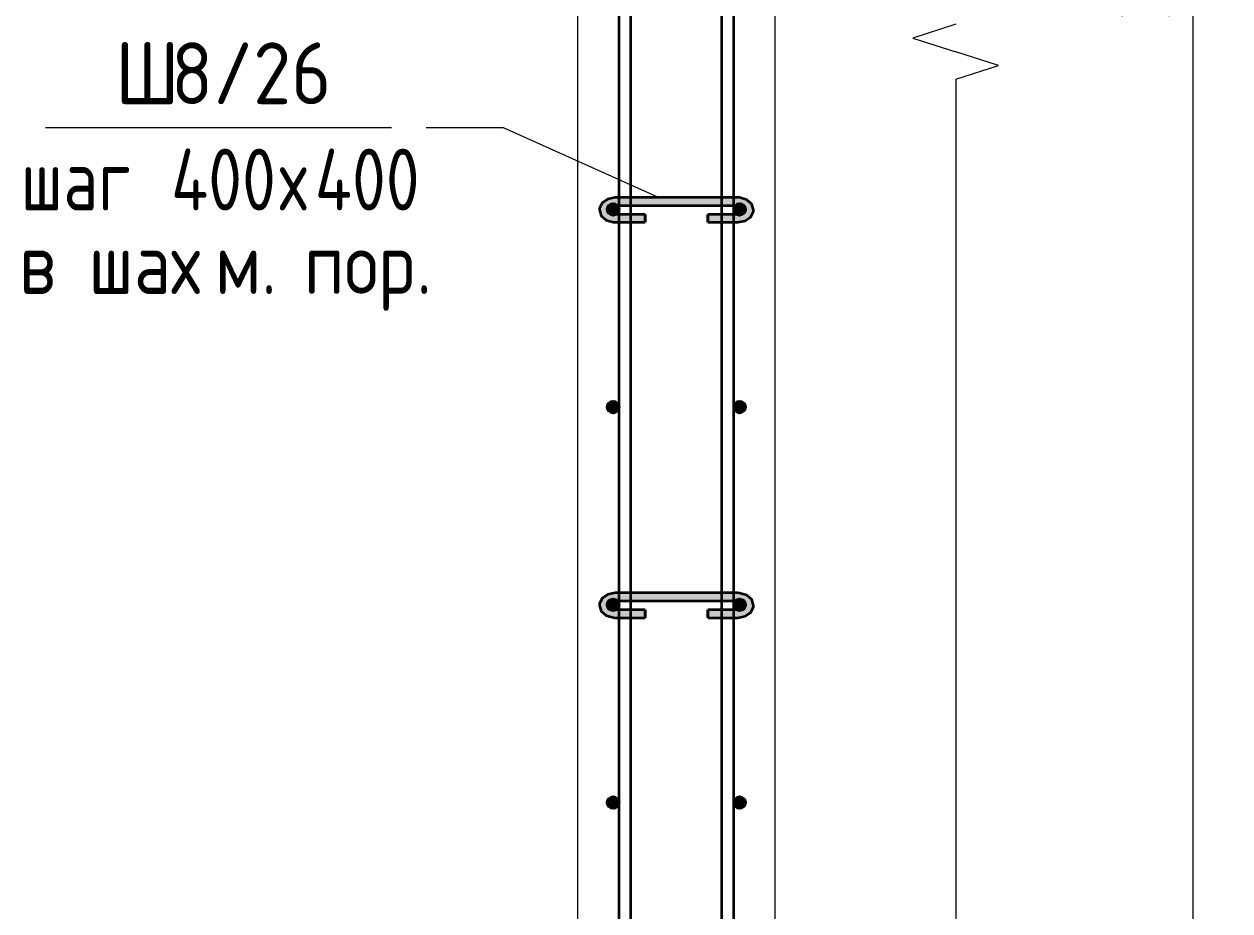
# Model space of a CAD drawing. Header units: millimetres. Extents: x -39709 to 12452, y -4989 to 80275.
# Drawn here: x 3635 to 4855, y -2410 to -1513 of the extents above; entities that cross this region are included whole.
import ezdxf

# ---------------------------------------------------------------- set-up
doc = ezdxf.new("R2010")
doc.units = ezdxf.units.MM
for name, color, linetype, lineweight in [('AA_Dim', 7, 'Continuous', 9), ('AA_Dim-25', 7, 'Continuous', 9), ('AA_Oformlenie', 7, 'Continuous', 9), ('AA_Vinoska', 7, 'Continuous', 9), ('AF_Stena_Опалубка', 253, 'Continuous', 20), ('Gen_Text', 7, 'Continuous', 9), ('KR_Armatura', 7, 'Continuous', 20), ('KR_Armatura_Tonkie', 7, 'Continuous', 20)]:
    doc.layers.add(name, color=color, linetype=linetype, lineweight=lineweight)
doc.styles.add('ISOCPEUR_6', font='isocpeur.TTF', dxfattribs={"width": 0.9, "height": 62.5})
doc.styles.add('ISOCPEUR_7', font='isocpeur.TTF', dxfattribs={"width": 0.8, "height": 62.5})
doc.styles.add('ISOCPEUR_8', font='isocpeur.TTF', dxfattribs={"width": 0.85, "height": 62.5})
doc.dimstyles.new('00_Точн_3_знака__прозр__3', dxfattribs={"dimscale": 304.8, "dimtxt": 62.672186, "dimasz": 0.139436, "dimexe": 0.123031, "dimexo": 0.082021, "dimgap": 0.008202, "dimtad": 1, "dimdec": 3, "dimrnd": 0.001, "dimdsep": 46, "dimtxsty": 'ISOCPEUR_6', "dimblk1": 'OBLIQUE', "dimblk2": 'OBLIQUE', "dimsah": 1, "dimcen": 0.09, "dimdle": 0.123031, "dimazin": 0, "dimtfac": 1, "dimtdec": 4, "dimtix": 1, "dimtmove": 0, "dimatfit": 3, "dimfxl": 1, "dimtvp": 1, "dimtolj": 1, "dimtzin": 0, "dimlwd": 18, "dimlwe": 18, "dimarcsym": 2})

# ---------------------------------------------------------------- blocks, each defined once
blk = doc.blocks.new('350_Стержень П торец СК-СГ _НесАрм_РабПлоск_ - 350_Стержень П торец СК-СГ _НесАрм_РабПлоск_-V29-2-2 Армирование')
at = {"layer": 'KR_Armatura_Tonkie'}
for points in [[(-77214, -1706), (-77212.4, -1705.8), (-77211, -1705.2), (-77209.7, -1704.2), (-77208.7, -1702.8), (-77208.2, -1701.6), (-77208.1, -1699), (-77208.2, -1698.4), (-77208.8, -1697), (-77209.7, -1695.8), (-77211, -1694.8), (-77212.4, -1694.2), (-77214, -1694), (-77215.5, -1694.2), (-77217, -1694.8), (-77218.2, -1695.8), (-77219.2, -1697), (-77219.8, -1699), (-77220, -1700), (-77219.8, -1701.6), (-77219.2, -1703), (-77218.2, -1704.2), (-77217, -1705.2), (-77215.5, -1705.8)], [(-77086, -1706), (-77084.4, -1705.8), (-77083, -1705.2), (-77081.7, -1704.2), (-77080.8, -1703), (-77080.2, -1701.6), (-77080.1, -1699), (-77080.2, -1698.4), (-77080.8, -1697), (-77081.7, -1695.8), (-77083, -1694.8), (-77084.4, -1694.2), (-77086, -1694), (-77087.5, -1694.2), (-77089, -1694.8), (-77090.2, -1695.8), (-77091.2, -1697), (-77091.8, -1699), (-77092, -1700), (-77091.8, -1701.6), (-77091.2, -1703), (-77090.2, -1704.2), (-77089, -1705.2), (-77087.5, -1705.8)]]:
    blk.add_hatch(color=256, dxfattribs=at).paths.add_polyline_path(points)
at = {"layer": 'AA_Oformlenie'}
for centre, start, end in [((-77214, -1700), 90, 270), ((-77214, -1700), 270, 90), ((-77086, -1700), 90, 270), ((-77086, -1700), 270, 90)]:
    blk.add_arc(centre, 6, start, end, dxfattribs=at)
at = {"layer": 'KR_Armatura_Tonkie', "lineweight": 35}
for centre in [(-77214, -1700), (-77086, -1700)]:
    blk.add_circle(centre, 6, dxfattribs=at)
blk = doc.blocks.new('350_Стержень П торец СК-СГ _НесАрм_РабПлоск_ - 350_Стержень П торец СК-СГ _НесАрм_РабПлоск_-4142405-2-2 Армирование')
at = {"layer": 'KR_Armatura_Tonkie'}
for points in [[(-77214, -1106), (-77212.4, -1105.8), (-77211, -1105.2), (-77209.7, -1104.2), (-77208.8, -1103), (-77208.2, -1101.6), (-77208, -1100), (-77208.2, -1098.4), (-77208.8, -1097), (-77209.7, -1095.8), (-77211, -1094.8), (-77212.4, -1094.2), (-77214, -1094), (-77215.5, -1094.2), (-77217, -1094.8), (-77218.2, -1095.8), (-77219.2, -1097), (-77219.8, -1098.4), (-77220, -1100), (-77219.8, -1101.6), (-77219.2, -1103), (-77218.2, -1104.2), (-77217, -1105.2), (-77215.5, -1105.8)], [(-77086, -1106), (-77084.4, -1105.8), (-77083, -1105.2), (-77081.7, -1104.2), (-77080.8, -1103), (-77080.2, -1101.6), (-77080, -1100), (-77080.2, -1098.4), (-77080.8, -1097), (-77081.7, -1095.8), (-77083, -1094.8), (-77084.4, -1094.2), (-77086, -1094), (-77087.5, -1094.2), (-77089, -1094.8), (-77090.2, -1095.8), (-77091.2, -1097), (-77091.8, -1098.4), (-77092, -1100), (-77091.8, -1101.6), (-77091.2, -1103), (-77090.2, -1104.2), (-77089, -1105.2), (-77087.5, -1105.8)]]:
    blk.add_hatch(color=256, dxfattribs=at).paths.add_polyline_path(points)
at = {"layer": 'AA_Oformlenie'}
for centre, start, end in [((-77214, -1100), 90, 270), ((-77214, -1100), 270, 90), ((-77086, -1100), 90, 270), ((-77086, -1100), 270, 90)]:
    blk.add_arc(centre, 6, start, end, dxfattribs=at)
at = {"layer": 'KR_Armatura_Tonkie', "lineweight": 35}
for centre in [(-77214, -1100), (-77086, -1100)]:
    blk.add_circle(centre, 6, dxfattribs=at)
blk = doc.blocks.new('261_Шпилька массив _НесАрм_РабПлоск_ - 8 А240-4153523-2-2 Армирование')
at = {"layer": 'KR_Armatura_Tonkie', "lineweight": 35}
for points in [[(-77211.8, -1713), (-77211.8, -1706.2), (-77214.4, -1705.9), (-77216.5, -1705.4), (-77217, -1705.2), (-77218.7, -1703.5), (-77219.2, -1703), (-77219.9, -1700.5), (-77219.8, -1699), (-77219.3, -1697.4), (-77218.7, -1696.4), (-77217.9, -1695.5), (-77217, -1694.8), (-77215.5, -1694.2), (-77214, -1694), (-77211.8, -1694), (-77211.8, -1689.2), (-77217.9, -1690), (-77223.1, -1692.5), (-77226.6, -1696.2), (-77227.8, -1700.5), (-77226.6, -1704.8), (-77222.8, -1708.9), (-77220.1, -1711), (-77217.9, -1712), (-77215.2, -1712.4)], [(-77186, -1689.2), (-77088, -1689.2), (-77088, -1688), (-77211.8, -1688.1), (-77211.8, -1689.2), (-77196, -1689.2)], [(-77104, -1696), (-77090.2, -1695.8), (-77088, -1694), (-77088, -1689.2), (-77211.8, -1689.2), (-77211.8, -1694.5), (-77210.1, -1695.5), (-77209.2, -1696), (-77186, -1696)], [(-77088, -1713), (-77080.4, -1711.5), (-77075.6, -1708.4), (-77073.2, -1704.8), (-77072, -1700.5), (-77073.2, -1696.2), (-77076.6, -1692.5), (-77082.1, -1690), (-77088, -1689.2), (-77088, -1694.4), (-77086.9, -1694.1), (-77085.9, -1694), (-77083.8, -1694.5), (-77082.1, -1695.5), (-77081.2, -1696.5), (-77080.5, -1697.7), (-77080.1, -1699), (-77080.1, -1700.8), (-77080.2, -1701.6), (-77081, -1703.4), (-77081.8, -1704.3), (-77084, -1705.6), (-77085.3, -1705.9), (-77088, -1706.2), (-77088, -1712.8)], [(-77211.8, -1706.2), (-77181.5, -1706.2), (-77181.5, -1705), (-77211, -1705.2), (-77211.8, -1705.8)], [(-77181.5, -1713), (-77181.5, -1706.2), (-77211.8, -1706.2), (-77211.8, -1713), (-77186, -1713)], [(-77104, -1706.2), (-77088, -1706), (-77088.2, -1705.5), (-77089.6, -1705), (-77118.3, -1705.1), (-77118.3, -1706.2)], [(-77092, -1713), (-77088, -1712.8), (-77088, -1706.2), (-77118.3, -1706.2), (-77118.3, -1713), (-77095.4, -1713)], [(-77211.8, -2113), (-77211.8, -2106.2), (-77214.4, -2105.9), (-77216.5, -2105.4), (-77217, -2105.2), (-77218.7, -2103.5), (-77219.2, -2103), (-77219.9, -2100.5), (-77219.9, -2099.9), (-77219.3, -2097.4), (-77218.7, -2096.4), (-77217.9, -2095.5), (-77217, -2094.8), (-77215.5, -2094.2), (-77214, -2094), (-77211.8, -2094), (-77211.8, -2089.2), (-77217.9, -2090), (-77223.1, -2092.5), (-77226.6, -2096.2), (-77227.8, -2100.5), (-77226.6, -2104.8), (-77222.8, -2108.9), (-77220.1, -2111), (-77217.9, -2112), (-77215.2, -2112.4)], [(-77186, -2089.2), (-77088, -2089.2), (-77088, -2088), (-77211.8, -2088.1), (-77211.8, -2089.2), (-77196, -2089.2)], [(-77209.2, -2096), (-77090.2, -2095.8), (-77088, -2094), (-77088, -2089.2), (-77211.8, -2089.2), (-77211.8, -2094.5), (-77210.1, -2095.5), (-77209.5, -2096)], [(-77088, -2113), (-77080.4, -2111.5), (-77075.5, -2108.3), (-77073.2, -2104.8), (-77072, -2100.5), (-77073.2, -2096.2), (-77076.6, -2092.5), (-77082.1, -2090), (-77088, -2089.2), (-77088, -2094.4), (-77086.9, -2094.1), (-77085.9, -2094), (-77083.8, -2094.5), (-77082.1, -2095.5), (-77081.2, -2096.5), (-77080.5, -2097.7), (-77080.1, -2098.8), (-77080.1, -2100.8), (-77080.2, -2101.6), (-77081, -2103.4), (-77081.8, -2104.3), (-77084, -2105.6), (-77085.3, -2105.9), (-77088, -2106.2), (-77088, -2112.8)], [(-77211.8, -2106.2), (-77181.5, -2106.2), (-77181.5, -2105), (-77211, -2105.2), (-77211.8, -2105.8)], [(-77196, -2113), (-77181.5, -2112.8), (-77181.5, -2106.2), (-77211.8, -2106.2), (-77211.8, -2113), (-77208, -2113)], [(-77104, -2106.2), (-77088, -2106), (-77088.2, -2105.5), (-77089.6, -2105), (-77118.3, -2105.1), (-77118.3, -2106.2)], [(-77095.4, -2113), (-77088, -2112.8), (-77088, -2106.2), (-77118.3, -2106.2), (-77118.3, -2113), (-77104, -2113)]]:
    blk.add_hatch(color=256, dxfattribs=at).paths.add_polyline_path(points)
h = blk.add_hatch(color=256, dxfattribs=at)
h.paths.add_polyline_path([(-77211.8, -1706.2), (-77211.8, -1705.5), (-77212.4, -1706)])
h.paths.add_polyline_path([(-77226.6, -1696.2), (-77223.1, -1692.5), (-77217.7, -1690), (-77211.8, -1689.2), (-77211.8, -1688), (-77218, -1689), (-77220.5, -1690.2), (-77223.8, -1692.8)])
h = blk.add_hatch(color=256, dxfattribs=at)
h.paths.add_polyline_path([(-77088, -1706.2), (-77087.5, -1705.8), (-77088, -1705.8), (-77088, -1706)])
h.paths.add_polyline_path([(-77073.2, -1696.2), (-77075.6, -1692.6), (-77080.4, -1689.5), (-77088, -1688.1), (-77088, -1689.2), (-77081.8, -1690), (-77076.6, -1692.5)])
h = blk.add_hatch(color=256, dxfattribs=at)
h.paths.add_polyline_path([(-77211.8, -2106.2), (-77211.8, -2105.5), (-77212.4, -2106)])
h.paths.add_polyline_path([(-77226.6, -2096.2), (-77223.1, -2092.5), (-77217.7, -2090), (-77211.8, -2089.2), (-77211.8, -2088), (-77218, -2089), (-77220.5, -2090.2), (-77223.8, -2092.8)])
h = blk.add_hatch(color=256, dxfattribs=at)
h.paths.add_polyline_path([(-77088, -2106.2), (-77087.5, -2105.8), (-77088, -2105.8), (-77088, -2106)])
h.paths.add_polyline_path([(-77073.2, -2096.2), (-77075.6, -2092.6), (-77080.4, -2089.5), (-77088, -2088.1), (-77088, -2089.2), (-77081.8, -2090), (-77076.6, -2092.5)])
for p, q in [((-77208, -1688), (-77211.8, -1688)), ((-77196, -1688), (-77208, -1688)), ((-77104, -1688), (-77196, -1688)), ((-77092, -1688), (-77104, -1688)), ((-77088, -1688), (-77092, -1688)), ((-77208, -1705), (-77210.7, -1705)), ((-77209.6, -1696), (-77208, -1696)), ((-77208, -1696), (-77196, -1696)), ((-77196, -1705), (-77208, -1705)), ((-77196, -1696), (-77104, -1696)), ((-77181.5, -1705), (-77196, -1705)), ((-77181.5, -1705), (-77181.5, -1706.2)), ((-77181.5, -1711.8), (-77181.5, -1705.1)), ((-77181.5, -1706.2), (-77181.5, -1713)), ((-77104, -1705), (-77118.3, -1705)), ((-77118.3, -1706.2), (-77118.3, -1705)), ((-77118.3, -1705.1), (-77118.3, -1711.8)), ((-77118.3, -1713), (-77118.3, -1706.2)), ((-77104, -1696), (-77092, -1696)), ((-77092, -1705), (-77104, -1705)), ((-77092, -1696), (-77090.4, -1696)), ((-77089.2, -1705), (-77092, -1705)), ((-77211.8, -1713), (-77208, -1713)), ((-77208, -1713), (-77196, -1713)), ((-77196, -1713), (-77181.5, -1713)), ((-77181.5, -1712.8), (-77181.5, -1711.8)), ((-77118.3, -1711.8), (-77118.3, -1712.8)), ((-77118.3, -1713), (-77104, -1713)), ((-77104, -1713), (-77092, -1713)), ((-77092, -1713), (-77088, -1713)), ((-77208, -2088), (-77211.8, -2088)), ((-77209.6, -2096), (-77208, -2096)), ((-77196, -2088), (-77208, -2088)), ((-77208, -2096), (-77196, -2096)), ((-77104, -2088), (-77196, -2088)), ((-77196, -2096), (-77104, -2096)), ((-77092, -2088), (-77104, -2088)), ((-77104, -2096), (-77092, -2096)), ((-77088, -2088), (-77092, -2088)), ((-77092, -2096), (-77090.4, -2096)), ((-77208, -2105), (-77210.7, -2105)), ((-77196, -2105), (-77208, -2105)), ((-77181.5, -2105), (-77196, -2105)), ((-77181.5, -2105), (-77181.5, -2106.2)), ((-77181.5, -2106.7), (-77181.5, -2105.1)), ((-77181.5, -2106.2), (-77181.5, -2113)), ((-77181.5, -2111.8), (-77181.5, -2107)), ((-77104, -2105), (-77118.3, -2105)), ((-77118.3, -2106.2), (-77118.3, -2105)), ((-77118.3, -2105.1), (-77118.3, -2106.7)), ((-77118.3, -2113), (-77118.3, -2106.2)), ((-77118.3, -2107), (-77118.3, -2111.8)), ((-77092, -2105), (-77104, -2105)), ((-77089.2, -2105), (-77092, -2105)), ((-77211.8, -2113), (-77208, -2113)), ((-77208, -2113), (-77196, -2113)), ((-77196, -2113), (-77181.5, -2113)), ((-77181.5, -2112.8), (-77181.5, -2111.8)), ((-77118.3, -2111.8), (-77118.3, -2112.8)), ((-77118.3, -2113), (-77104, -2113)), ((-77104, -2113), (-77092, -2113)), ((-77092, -2113), (-77088, -2113))]:
    blk.add_line(p, q, dxfattribs=at)
at = {"layer": 'KR_Armatura_Tonkie', "lineweight": 35, "flags": 128}
for points in [[(-77211.8, -1688), (-77219.4, -1689.5), (-77225, -1693.4), (-77227.7, -1698.9), (-77227.8, -1700.5)], [(-77072, -1700.5), (-77073.8, -1694.6), (-77078.8, -1690.2), (-77086.1, -1688.1), (-77088, -1688)], [(-77227.8, -1700.5), (-77225.9, -1706.4), (-77220.9, -1710.8), (-77213.7, -1712.9), (-77211.8, -1713)], [(-77088, -1713), (-77080.4, -1711.5), (-77074.8, -1707.6), (-77072.1, -1702.1), (-77072, -1700.5)], [(-77211.8, -2088), (-77219.4, -2089.5), (-77225, -2093.4), (-77227.7, -2098.9), (-77227.8, -2100.5)], [(-77072, -2100.5), (-77073.8, -2094.6), (-77078.8, -2090.2), (-77086.1, -2088.1), (-77088, -2088)], [(-77227.8, -2100.5), (-77225.9, -2106.4), (-77220.9, -2110.8), (-77213.7, -2112.9), (-77211.8, -2113)], [(-77088, -2113), (-77080.4, -2111.5), (-77074.8, -2107.6), (-77072.1, -2102.1), (-77072, -2100.5)]]:
    blk.add_lwpolyline(points, dxfattribs=at)
blk = doc.blocks.new('011_Прямоугольник обрыва _ЭлУзла_ - 011_Прямоугольник обрыва _ЭлУзла_-4146452-2-2 Армирование')
at = {"layer": 'AA_Oformlenie'}
blk.add_line((-76867.3, -1568.2), (-76867.3, -3314.3), dxfattribs=at)
blk = doc.blocks.new('DIMBLOCK108-2-2 Армирование')
at = {"layer": 'AA_Dim-25', "lineweight": 30}
for p, q in [((4817.4, 300), (4796.1, 321.3)), ((4817.4, 300), (4838.6, 278.8)), ((4817.4, -2900), (4796.1, -2878.7)), ((4817.4, -2900), (4838.6, -2921.2))]:
    blk.add_line(p, q, dxfattribs=at)
at = {"layer": 'AA_Dim-25', "lineweight": 18}
for p, q in [((4390, 300), (4854.9, 300)), ((4817.4, 300), (4390, 300)), ((4817.4, 300), (4817.4, -2900)), ((4390, -2900), (4854.9, -2900)), ((4817.4, -2900), (4390, -2900))]:
    blk.add_line(p, q, dxfattribs=at)
at = {"layer": 'AA_Dim-25', "color": 0, "lineweight": 18, "insert": (4733.5, -1508.7), "char_height": 62.5, "width": 500.904, "attachment_point": 1, "rotation": 90, "line_spacing_factor": 1.135194, "style": 'ISOCPEUR_6'}
blk.add_mtext('200х16=3200', dxfattribs=at)
blk = doc.blocks.new('_Oblique')
at = {"color": 0, "linetype": 'ByBlock', "lineweight": -2}
blk.add_line((-0.5, -0.5), (0.5, 0.5), dxfattribs=at)
blk = doc.blocks.new('042_М_Арматуры - Диам длина поз _ Комментарий-3662934-2-2 Армирование')
at = {"layer": 'AA_Vinoska'}
blk.add_line((-77986.3, -2807.2), (-77636.3, -2807.2), dxfattribs=at)

msp = doc.modelspace()

# ---------------------------------------------------------------- hatches: boundary and pattern name
at = {"layer": 'KR_Armatura'}
h = msp.add_hatch(color=256, dxfattribs=at)
edge = h.paths.add_edge_path()
edge.add_arc((4231.0174, -1700), 6, 0, 360)
for points in [[(4231.0174, -1706), (4236.2135, -1703), (4236.2135, -1697), (4231.0174, -1694), (4225.8212, -1697), (4225.8212, -1703)], [(4359.0174, -1706), (4364.2135, -1703), (4364.2135, -1697), (4359.0174, -1694), (4353.8212, -1697), (4353.8212, -1703)], [(4231.0174, -1906), (4236.2135, -1903), (4236.2135, -1897), (4231.0174, -1894), (4225.8212, -1897), (4225.8212, -1903)], [(4359.0174, -1906), (4364.2135, -1903), (4364.2135, -1897), (4359.0174, -1894), (4353.8212, -1897), (4353.8212, -1903)], [(4231.0174, -2106), (4236.2135, -2103), (4236.2135, -2097), (4231.0174, -2094), (4225.8212, -2097), (4225.8212, -2103)], [(4359.0174, -2106), (4364.2135, -2103), (4364.2135, -2097), (4359.0174, -2094), (4353.8212, -2097), (4353.8212, -2103)], [(4231.0174, -2306), (4236.2135, -2303), (4236.2135, -2297), (4231.0174, -2294), (4225.8212, -2297), (4225.8212, -2303)], [(4359.0174, -2306), (4364.2135, -2303), (4364.2135, -2297), (4359.0174, -2294), (4353.8212, -2297), (4353.8212, -2303)]]:
    msp.add_hatch(color=256, dxfattribs=at).paths.add_polyline_path(points)
h = msp.add_hatch(color=256, dxfattribs=at)
edge = h.paths.add_edge_path()
edge.add_arc((4359.0174, -1700), 6, 0, 360)
h = msp.add_hatch(color=256, dxfattribs=at)
edge = h.paths.add_edge_path()
edge.add_arc((4231.0174, -1900), 6, 0, 360)
h = msp.add_hatch(color=256, dxfattribs=at)
edge = h.paths.add_edge_path()
edge.add_arc((4359.0174, -1900), 6, 0, 360)
h = msp.add_hatch(color=256, dxfattribs=at)
edge = h.paths.add_edge_path()
edge.add_arc((4231.0174, -2100), 6, 0, 360)
h = msp.add_hatch(color=256, dxfattribs=at)
edge = h.paths.add_edge_path()
edge.add_arc((4359.0174, -2100), 6, 0, 360)
h = msp.add_hatch(color=256, dxfattribs=at)
edge = h.paths.add_edge_path()
edge.add_arc((4231.0174, -2300), 6, 0, 360)
h = msp.add_hatch(color=256, dxfattribs=at)
edge = h.paths.add_edge_path()
edge.add_arc((4359.0174, -2300), 6, 0, 360)

# ---------------------------------------------------------------- linework, layer by layer
at = {"layer": 'AA_Vinoska'}
for p, q in [((4577.6462, -1512.5745), (4534.3212, -1526.6516)), ((4534.3212, -1526.6516), (4577.6462, -1540.7288)), ((4620.9475, -1554.4788), (4577.6462, -1540.7288)), ((4577.6462, -1568.2288), (4620.9475, -1554.4788)), ((4120.1667, -1617.3184), (4041.7955, -1617.3184)), ((4276.1716, -1687.6312), (4120.1667, -1617.3184))]:
    msp.add_line(p, q, dxfattribs=at)
at = {"layer": 'AF_Stena_Опалубка'}
for p, q in [((4195.0174, 350), (4195.0174, -2950)), ((4395.0174, -2950), (4395.0174, 350))]:
    msp.add_line(p, q, dxfattribs=at)
at = {"layer": 'KR_Armatura'}
for p, q in [((4231.0174, -1694), (4225.8212, -1697)), ((4236.2135, -1697), (4231.0174, -1694)), ((4359.0174, -1694), (4353.8212, -1697)), ((4364.2135, -1697), (4359.0174, -1694)), ((4225.8212, -1697), (4225.8212, -1703)), ((4225.8212, -1703), (4231.0174, -1706)), ((4231.0174, -1706), (4236.2135, -1703)), ((4236.2135, -1703), (4236.2135, -1697)), ((4353.8212, -1697), (4353.8212, -1703)), ((4353.8212, -1703), (4359.0174, -1706)), ((4359.0174, -1706), (4364.2135, -1703)), ((4364.2135, -1703), (4364.2135, -1697)), ((4231.0174, -1894), (4225.8212, -1897)), ((4225.8212, -1897), (4225.8212, -1903)), ((4236.2135, -1897), (4231.0174, -1894)), ((4236.2135, -1903), (4236.2135, -1897)), ((4359.0174, -1894), (4353.8212, -1897)), ((4353.8212, -1897), (4353.8212, -1903)), ((4364.2135, -1897), (4359.0174, -1894)), ((4364.2135, -1903), (4364.2135, -1897)), ((4225.8212, -1903), (4231.0174, -1906)), ((4231.0174, -1906), (4236.2135, -1903)), ((4353.8212, -1903), (4359.0174, -1906)), ((4359.0174, -1906), (4364.2135, -1903)), ((4231.0174, -2094), (4225.8212, -2097)), ((4225.8212, -2097), (4225.8212, -2103)), ((4236.2135, -2097), (4231.0174, -2094)), ((4236.2135, -2103), (4236.2135, -2097)), ((4359.0174, -2094), (4353.8212, -2097)), ((4353.8212, -2097), (4353.8212, -2103)), ((4364.2135, -2097), (4359.0174, -2094)), ((4364.2135, -2103), (4364.2135, -2097)), ((4225.8212, -2103), (4231.0174, -2106)), ((4231.0174, -2106), (4236.2135, -2103)), ((4353.8212, -2103), (4359.0174, -2106)), ((4359.0174, -2106), (4364.2135, -2103)), ((4231.0174, -2294), (4225.8212, -2297)), ((4225.8212, -2297), (4225.8212, -2303)), ((4225.8212, -2303), (4231.0174, -2306)), ((4236.2135, -2297), (4231.0174, -2294)), ((4231.0174, -2306), (4236.2135, -2303)), ((4236.2135, -2303), (4236.2135, -2297)), ((4359.0174, -2294), (4353.8212, -2297)), ((4353.8212, -2297), (4353.8212, -2303)), ((4353.8212, -2303), (4359.0174, -2306)), ((4364.2135, -2297), (4359.0174, -2294)), ((4359.0174, -2306), (4364.2135, -2303)), ((4364.2135, -2303), (4364.2135, -2297))]:
    msp.add_line(p, q, dxfattribs=at)
for centre in [(4231.0174, -1700), (4359.0174, -1700), (4231.0174, -1900), (4359.0174, -1900), (4231.0174, -2100), (4359.0174, -2100), (4231.0174, -2300), (4359.0174, -2300)]:
    msp.add_circle(centre, 6, dxfattribs=at)
at = {"layer": 'KR_Armatura_Tonkie', "lineweight": 35}
for p, q in [((4237.0174, -2942), (4237.0174, 320)), ((4237.0174, -2942), (4237.0174, 320)), ((4249.0174, -2942), (4249.0174, 320)), ((4249.0174, -2942), (4249.0174, 320)), ((4341.0174, -2942), (4341.0174, 320)), ((4341.0174, -2942), (4341.0174, 320)), ((4353.0174, -2942), (4353.0174, 320)), ((4353.0174, -2942), (4353.0174, 320))]:
    msp.add_line(p, q, dxfattribs=at)

# ---------------------------------------------------------------- block references
at = {"layer": 'AA_Oformlenie'}
msp.add_blockref('011_Прямоугольник обрыва _ЭлУзла_ - 011_Прямоугольник обрыва _ЭлУзла_-4146452-2-2 Армирование', (81444.9737, 0), dxfattribs=at)
at = {"layer": 'AA_Vinoska'}
msp.add_blockref('042_М_Арматуры - Диам длина поз _ Комментарий-3662934-2-2 Армирование', (81643.2625, 1189.8938), dxfattribs=at)
at = {"layer": 'KR_Armatura'}
for name, p in [('350_Стержень П торец СК-СГ _НесАрм_РабПлоск_ - 350_Стержень П торец СК-СГ _НесАрм_РабПлоск_-V29-2-2 Армирование', (81444.9737, 0)), ('350_Стержень П торец СК-СГ _НесАрм_РабПлоск_ - 350_Стержень П торец СК-СГ _НесАрм_РабПлоск_-4142405-2-2 Армирование', (81444.9737, -800)), ('350_Стержень П торец СК-СГ _НесАрм_РабПлоск_ - 350_Стержень П торец СК-СГ _НесАрм_РабПлоск_-4142405-2-2 Армирование', (81444.9737, -1000)), ('350_Стержень П торец СК-СГ _НесАрм_РабПлоск_ - 350_Стержень П торец СК-СГ _НесАрм_РабПлоск_-4142405-2-2 Армирование', (81444.9737, -1200))]:
    msp.add_blockref(name, p, dxfattribs=at)
at = {"layer": 'KR_Armatura_Tonkie', "lineweight": 35}
msp.add_blockref('261_Шпилька массив _НесАрм_РабПлоск_ - 8 А240-4153523-2-2 Армирование', (81444.9737, 0), dxfattribs=at)

# ---------------------------------------------------------------- texts
at = {"layer": 'AA_Vinoska', "char_height": 62.5, "attachment_point": 1}
for s, insert, width, style in [('\\fISOCPEUR|b0|i0|c204|p34|;\\W.9;Ш', (3727.3455, -1531.0621), 68.544281, 'ISOCPEUR_6'), ('8/26', (3783.9002, -1531.0621), 194.810062, 'ISOCPEUR_6'), (' 400', (3751.981, -1638.5385), 171.561125, 'ISOCPEUR_7'), ('400', (3929.2518, -1638.5385), 134.6835, 'ISOCPEUR_7'), ('шаг', (3631.5955, -1638.5385), 145.907125, 'ISOCPEUR_7'), ('\\fISOCPEUR|b0|i0|c204|p34|;\\W.8;х', (3893.533, -1638.5385), 43.291125, 'ISOCPEUR_7')]:
    msp.add_mtext(s, dxfattribs=dict(at, insert=insert, width=width, style=style))
at = {"layer": 'Gen_Text', "char_height": 62.5, "attachment_point": 1, "style": 'ISOCPEUR_8'}
for s, insert, width in [('\\fISOCPEUR|b0|i0|c204|p34|;\\W.85; ', (3668.0242, -1723.0283), 39.182477), ('\\fISOCPEUR|b0|i0|c204|p34|;\\W.85;в', (3630.073, -1723.0283), 45.99682), ('шах', (3700.353, -1723.0283), 155.02632), ('м. ', (3828.2625, -1723.0283), 109.0295), ('пор', (3918.2208, -1723.0283), 137.990461), ('\\fISOCPEUR|b0|i0|c204|p34|;\\W.85;.', (4032.0743, -1723.0283), 18.739445)]:
    msp.add_mtext(s, dxfattribs=dict(at, insert=insert, width=width))

# ---------------------------------------------------------------- dimensions: what is measured, and where the dimension line sits
at = {"layer": 'AA_Dim', "lineweight": 18}
dim = msp.add_linear_dim(base=(4817.3928, -2900), p1=(4365.0174, 300), p2=(4365.0174, -2900), angle=90, dimstyle='00_Точн_3_знака__прозр__3', override={"dimpost": '200х16=<>', "dimfxl": 3200}, dxfattribs=at)
dim.commit()
dim.dimension.update_dxf_attribs({"geometry": 'DIMBLOCK108-2-2 Армирование', "text_midpoint": (4783.6428, -1300)})

doc.saveas('drawing.dxf')
